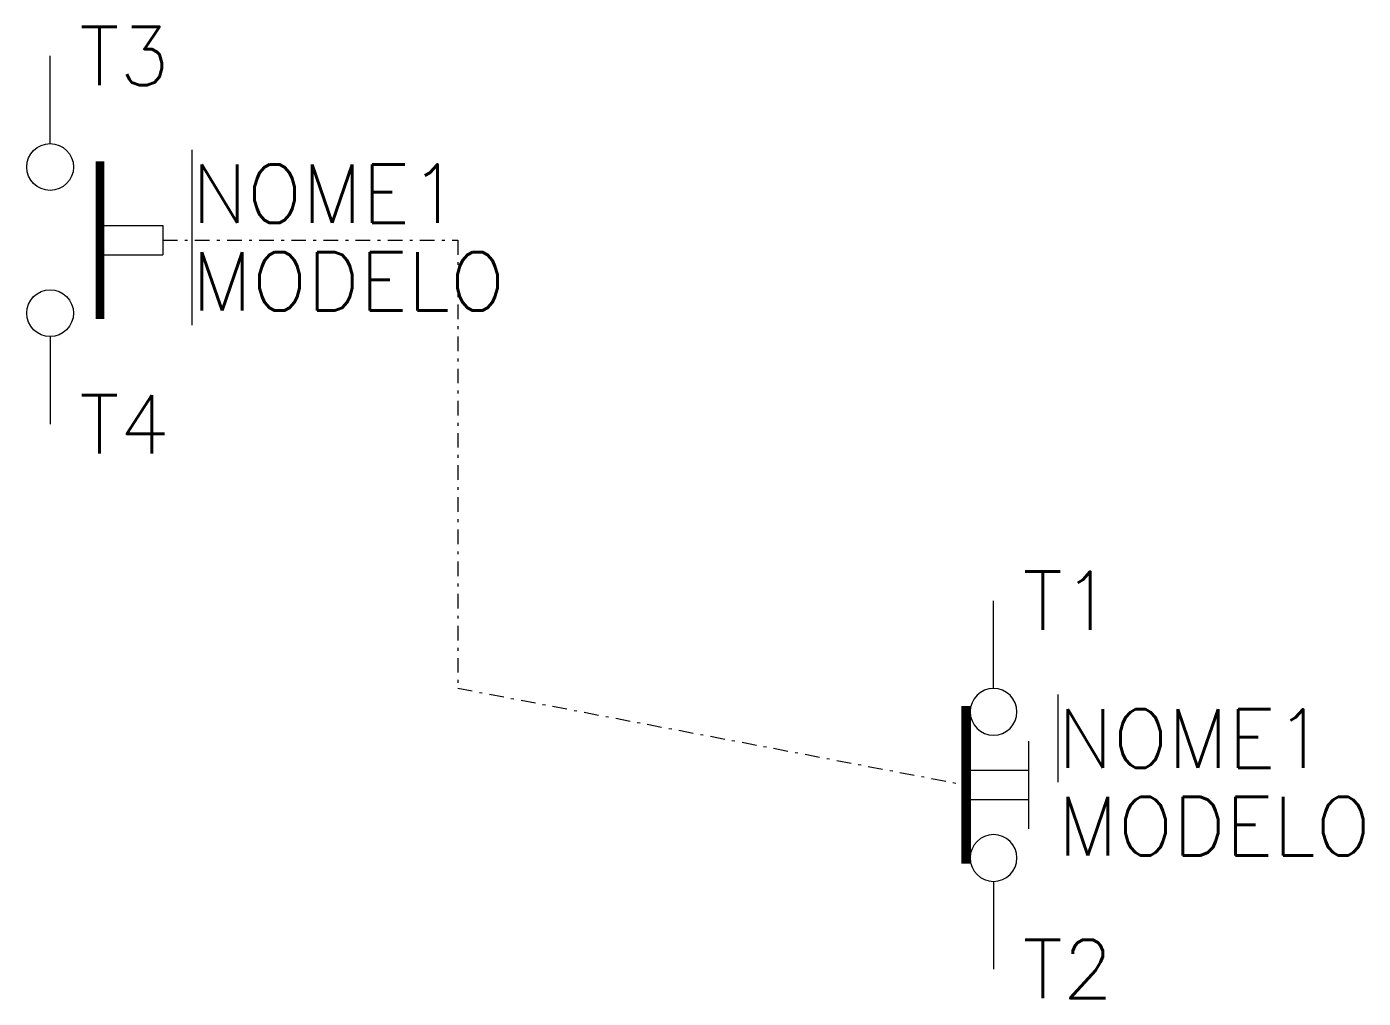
# Model space of a CAD drawing. Header units: millimetres. Extents: x -0.8 to 44.9, y -32.2 to 1.
import ezdxf
from ezdxf.enums import TextEntityAlignment as Align

# ---------------------------------------------------------------- set-up
doc = ezdxf.new("R2010")
doc.units = ezdxf.units.MM
doc.linetypes.add('DASHDOT', pattern=[1, 0.5, -0.25, 0, -0.25])
doc.styles.add('Romans', font='romans.shx')

# ---------------------------------------------------------------- blocks, each defined once
blk = doc.blocks.new('CON3')
blk.add_circle((0, 0), 1)

msp = doc.modelspace()

# ---------------------------------------------------------------- linework, layer by layer
at = {"color": 7}
for p, q in [((0, -3), (0, 0)), ((0, -9.6), (0, -12.6))]:
    msp.add_line(p, q, dxfattribs=at)
for p, q in [((3.858, -5.8), (3.858, -6.8)), ((32.292, -21.64), (32.292, -18.64)), ((31.492, -22.44), (31.492, -27.44)), ((32.292, -28.24), (32.292, -31.24))]:
    msp.add_line(p, q)
at = {"color": 7, "const_width": 0.3}
msp.add_lwpolyline([(1.71, -3.6), (1.71, -9)], dxfattribs=at)
at = {"color": 7}
for points in [[(4.855, -3.212), (4.855, -6.212)], [(1.858, -5.8), (3.858, -5.8)], [(4.855, -6.212), (4.855, -9.212)], [(1.858, -6.8), (3.858, -6.8)], [(34.488, -21.851), (34.488, -24.851)]]:
    msp.add_lwpolyline(points, dxfattribs=at)
at = {"linetype": 'DASHDOT'}
msp.add_lwpolyline([(3.858, -6.3), (13.957, -6.3), (13.957, -21.633), (31.343, -24.94)], dxfattribs=at)
at = {"const_width": 0.3}
msp.add_lwpolyline([(31.343, -22.24), (31.343, -27.64)], dxfattribs=at)
for points in [[(33.492, -23.44), (33.492, -26.44)], [(31.492, -24.44), (33.492, -24.44)], [(31.492, -25.44), (33.492, -25.44)]]:
    msp.add_lwpolyline(points)
for centre in [(0, -3.8), (0, -8.8)]:
    msp.add_circle(centre, 0.8)

# ---------------------------------------------------------------- block references
at = {"xscale": -0.8, "yscale": 0.8, "zscale": 0.8}
msp.add_blockref('CON3', (32.292, -22.44), dxfattribs=at)
at = {"xscale": -0.8, "yscale": 0.8, "zscale": 0.8, "rotation": 180}
msp.add_blockref('CON3', (32.292, -27.44), dxfattribs=at)

# ---------------------------------------------------------------- texts
at = {"color": 7, "style": 'Romans', "flags": 4}
for tag, text, p in [('T3', 'T3', (1, 0)), ('NOME1', 'NOME1', (4.856, -4.712)), ('MODELO', 'MODELO', (4.856, -7.712)), ('T4', 'T4', (1, -12.6)), ('T1', 'T1', (33.29, -18.64)), ('NOME1', 'NOME1', (34.489, -23.351)), ('MODELO', 'MODELO', (34.489, -26.351)), ('T2', 'T2', (33.29, -31.24))]:
    msp.add_attdef(tag, text=text, height=2, dxfattribs=at).set_placement(p, align=Align.MIDDLE_LEFT)

doc.saveas('drawing.dxf')
